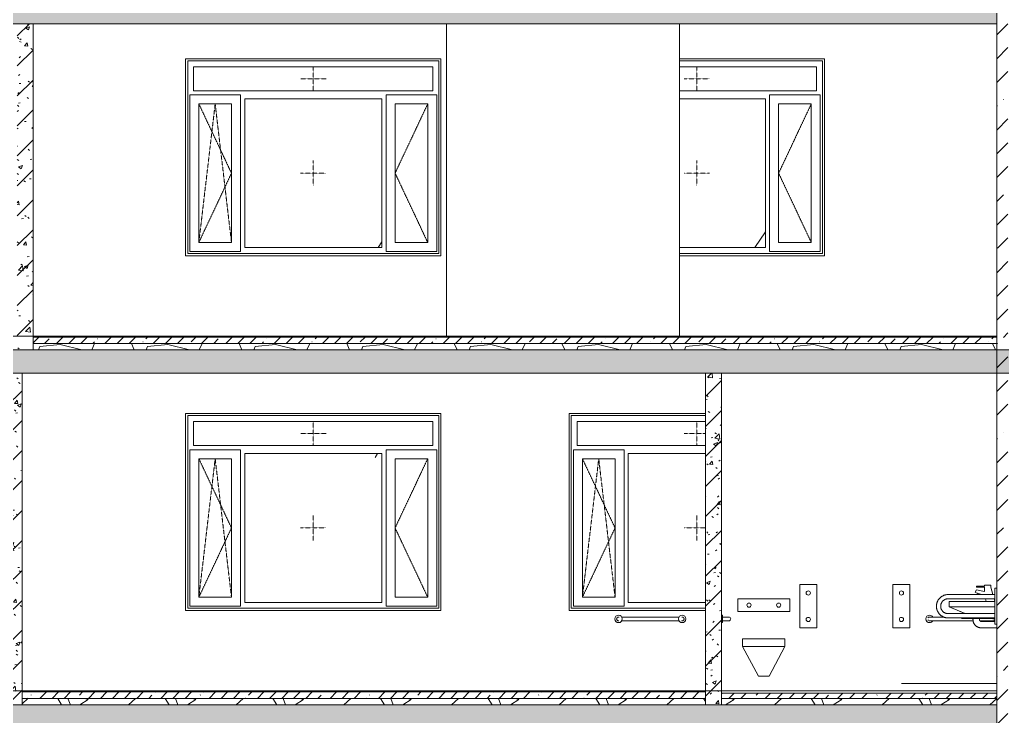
# Model space of a CAD drawing. Header units: millimetres. Extents: x -515342 to 330399, y -224905 to 507333.
# Drawn here: x 127798 to 137073, y 91191 to 97770 of the extents above; entities that cross this region are included whole.
import ezdxf

# ---------------------------------------------------------------- set-up
doc = ezdxf.new("R2010")
doc.units = ezdxf.units.MM
doc.linetypes.add('ASVP_Штриховая_ш2 п1', pattern=[3, 2, -1])
doc.layers.get('0').update_dxf_attribs({"lineweight": 0})
for name, color, linetype, lineweight in [('Линии', 7, 'Continuous', 0), ('Оборудование', 7, 'Continuous', 0), ('Окна', 7, 'Continuous', 0), ('Окна открывание', 7, 'Continuous', 0), ('Перекрытие', 7, 'Continuous', 0), ('Сантехника', 7, 'Continuous', 0), ('Стены внутренние', 7, 'Continuous', 0), ('Стены несущие', 7, 'Continuous', 0), ('Стены перегородки', 7, 'Continuous', 0)]:
    doc.layers.add(name, color=color, linetype=linetype, lineweight=lineweight)
pattern_1 = [(236.31, (49717.4, 8823.7), (-1777.996, -3556.002), [641.07, -5769.6]), (236.31, (49752.95, 8717), (-1777.996, -3556.002), [384.64, -6026.03]), (236.31, (49539.6, 8717), (-1777.996, -3556.002), [384.64, -6026.03])]
pattern_2 = [(45, (136801.12, 95610.5), (-224.5064, 224.5064), []), (45, (137025.63, 95610.5), (-224.5064, 224.5064), [396.875, -79.375, 3.353, -76.022])]
pattern_3 = [(45, (136801.12, 95610.5), (-141.4214, 141.4214), [])]
pattern_4 = [(50, (136801.12, 95610.5), (364.368, -31.878), [38.1, -419.1]), (355, (136801.12, 95610.5), (-70.486, 382.113), [30.48, -335.28]), (100.451, (136831.5, 95607.84), (293.885, 350.233), [32.38, -356.18]), (46.184, (136801.12, 95712.1), (542.158, -84.086), [57.15, -628.65]), (96.636, (136846.3, 95705.1), (474.805, 494.855), [48.57, -534.27]), (351.184, (136801.1, 95712.1), (474.81, 494.85), [45.72, -502.92]), (21, (136851.92, 95686.7), (303.2285, -204.5305), [38.1, -419.1]), (326, (136851.92, 95686.7), (123.604, 368.376), [30.48, -335.28]), (71.451, (136877.2, 95669.65), (426.834, 163.843), [32.38, -356.18]), (37.5, (136801.12, 95610.49), (6.1766, 169.1102), [16.764, -314.452, 16.764, -323.596, -336.55]), (37.5, (136801.12, 95610.49), (6.1766, 169.1102), [-671.576, 16.764, -319.786]), (7.5, (136801.12, 95610.5), (133.639, 200.3615), [16.764, -177.292, 16.764, -306.832, -128.27]), (7.5, (136801.12, 95610.5), (133.639, 200.3615), [-517.652, 16.764, -111.506]), (327.5, (136687.84, 95610.49), (271.1818, -11.4584), [16.764, -110.236, 16.764, -379.476, -525.78]), (327.5, (136687.84, 95610.49), (271.1818, -11.4584), [-523.24, 16.764, -509.016]), (317.5, (136637.04, 95610.5), (296.2585, 50.853), [16.764, -148.336, 16.764, -246.38, -373.38]), (317.5, (136637.04, 95610.5), (296.2585, 50.853), [-428.244, 16.764, -356.616])]
pattern_5 = [(228.013, (137532.64, 96626.49), (-8127.9666, -9144.0297), [136.69, -13532.193]), (184.97, (137441.203, 96524.893), (12191.99547, 1016.05502), [234.562, -23221.62]), (132.51, (137207.52, 96504.57), (10159.9124, -11176.07977), [165.393, -16373.89]), (267.274, (136811.283, 96250.573), (1015.88953, 20320.00577), [213.602, -21146.575]), (292.834, (136801.123, 96037.213), (-5080.07417, 12191.97012), [209.453, -20735.923]), (357.274, (136882.403, 95844.173), (-20320.00577, 1015.88953), [213.602, -21146.575]), (37.694, (137095.763, 95834.013), (-13208.04272, -10159.9446), [282.477, -27965.247]), (72.255, (137319.283, 96006.733), (7112.12749, 22351.9589), [266.688, -26402.102]), (121.43, (137400.563, 96260.733), (-8128.10005, 13207.93827), [214.325, -21218.218]), (175.236, (137288.8, 96443.61), (11175.99406, -1016.0697), [244.685, -11989.575]), (222.397, (137044.963, 96463.933), (-12192.08559, -11175.90729), [316.43, -31326.71]), (138.814, (137817.12, 96240.41), (-7111.9922, 6096.0098), [108, -10692.226]), (171.469, (137735.843, 96311.533), (13207.99153, -2032.05404), [205.473, -20341.855]), (225, (137532.64, 96342), (1e-13, -1016), [143.68, -1293.16]), (203.199, (137461.52, 96463.93), (5079.9856, 2032.0367), [77.377, -7660.25]), (291.801, (137390.4, 96433.45), (-1015.9787, 3048.0072), [109.426, -5361.9]), (30.964, (137431.04, 96331.85), (3047.9913, 2032.0134), [177.73, -5746.52]), (161.565, (137583.44, 96423.3), (2031.999, -1016.002), [128.515, -3084.36]), (16.39, (136801.12, 96433.453), (10159.97517, 3048.0812), [180.035, -17823.53]), (70.346, (136973.84, 96484.25), (-4064.0339, -11175.98797), [151.04, -14952.887]), (293.199, (137583.44, 96626.49), (-2032.0367, 5079.9856), [154.75, -7582.873]), (343.61, (137644.4, 96484.253), (-10159.97517, 3048.0812), [180.035, -17823.53]), (339.444, (136801.12, 95803.53), (-5080.0015, 2031.9962), [173.614, -8507.094]), (294.775, (136963.68, 95742.57), (-5079.9732, 11176.0126), [145.47, -14401.437]), (66.801, (137593.6, 95610.49), (2032.0367, 5079.9856), [154.75, -7582.873]), (17.354, (137654.56, 95752.73), (-13208.0015, -4063.99474), [170.313, -16860.95]), (69.444, (137095.76, 95610.49), (-2031.9962, -5080.0015), [86.807, -8593.9]), (101.31, (137532.64, 95610.5), (-1016.005, 4063.999), [51.806, -5128.8]), (165.964, (137522.48, 95661.3), (3048.0036, -1015.9877), [209.45, -3979.62]), (186.009, (137319.28, 95712.093), (10159.99987, 1015.9998), [194.107, -19216.546]), (303.69, (137431.04, 96240.4), (-1015.9976, 2032.002), [146.53, -3516.71]), (353.157, (137512.323, 96118.493), (17271.99206, -2032.06884), [255.823, -25326.404]), (60.945, (137766.32, 96088.01), (-4064.0497, -7111.97225), [104.603, -10355.757]), (90, (137817.1, 96179.5), (-1016, 1016), [60.96, -955.04]), (120.256, (137298.96, 95742.57), (4063.9449, -7112.03103), [141.147, -13973.576]), (48.013, (137227.84, 95864.49), (8127.9666, 9144.0297), [273.377, -13395.505]), (0, (137410.7, 96067.7), (1016, 1016), [264.16, -751.84]), (325.305, (137674.88, 96067.69), (-10160.01873, 7111.97318), [160.644, -15903.726]), (254.055, (137806.96, 95976.25), (-1015.9713, -4064.0072), [147.93, -7248.66]), (207.646, (137766.323, 95834.013), (-19303.99578, -10160.00796), [240.858, -23844.986]), (175.426, (137552.963, 95722.253), (-13207.99929, 1016.01778), [254.812, -25226.34])]
pattern_6 = [(45, (136801.12, 95610.5), (-114.0493, 114.0493), []), (45, (136915.17, 95610.5), (-114.0493, 114.0493), [201.613, -40.323, 3.353, -36.97])]

# ---------------------------------------------------------------- blocks, each defined once
blk = doc.blocks.new('Окно_ПВХ_3Створки_1Фрамуга-верх - АР_Окно_ОП_1820_h_х2370_3ст2фр-в-V31-О_АР_П_Разрез 1-1')
at = {"layer": 'Окна открывание'}
h = blk.add_hatch(dxfattribs=at)
h.set_pattern_fill('FP_5', color=256, style=0, pattern_type=2)
h.set_pattern_definition(pattern_1)
h.paths.add_polyline_path([(41771.8, 4236), (43065.8, 4236), (43065.8, 5642), (41771.8, 5642), (41771.8, 4370.7)])
at = {"layer": 'Окна', "color": 253, "true_color": 0xaaaaaa}
for p, q in [((41233.8, 6000), (43603.8, 6000)), ((41233.8, 6000), (41233.8, 4180)), ((41233.8, 4180), (41233.8, 6000)), ((41233.8, 6000), (43603.8, 6000)), ((43547.8, 5944), (41289.8, 5944)), ((41289.8, 5944), (41289.8, 5718)), ((43547.8, 5718), (43547.8, 5944)), ((43603.8, 6000), (43603.8, 4180)), ((43603.8, 6000), (43603.8, 4180)), ((41731.8, 5678), (41253.8, 5678)), ((41253.8, 4200), (41253.8, 5678)), ((43547.8, 5718), (41289.8, 5718)), ((41731.8, 4200), (41731.8, 5678)), ((43583.8, 5678), (43105.8, 5678)), ((43105.8, 4200), (43105.8, 5678)), ((43583.8, 4200), (43583.8, 5678)), ((41338.8, 5593), (41646.8, 5593)), ((41338.8, 4285), (41338.8, 5593)), ((41646.8, 5593), (41646.8, 4285)), ((41771.8, 5642), (41771.8, 4236)), ((43065.8, 5642), (41771.8, 5642)), ((43065.8, 5642), (43065.8, 4236)), ((43190.8, 5593), (43498.8, 5593)), ((43190.8, 4285), (43190.8, 5593)), ((43498.8, 5593), (43498.8, 4285)), ((41646.8, 4285), (41338.8, 4285)), ((43498.8, 4285), (43190.8, 4285)), ((43603.8, 4180), (41233.8, 4180)), ((43603.8, 4180), (41233.8, 4180)), ((41253.8, 4200), (41731.8, 4200)), ((41771.8, 4236), (43065.8, 4236)), ((43105.8, 4200), (43583.8, 4200))]:
    blk.add_line(p, q, dxfattribs=at)
at = {"layer": 'Окна открывание', "linetype": 'ASVP_Штриховая_ш2 п1'}
for p, q in [((42418.8, 5718), (42418.8, 5944)), ((42538.8, 5831), (42298.8, 5831)), ((41338.8, 4285), (41492.8, 5593)), ((41338.8, 5593), (41646.8, 4939)), ((41492.8, 5593), (41646.8, 4285)), ((43498.8, 5593), (43190.8, 4939)), ((42418.8, 4819), (42418.8, 5059)), ((41646.8, 4939), (41338.8, 4285)), ((42298.8, 4939), (42538.8, 4939)), ((43190.8, 4939), (43498.8, 4285))]:
    blk.add_line(p, q, dxfattribs=at)
blk = doc.blocks.new('Окно_ПВХ_3Створки_1Фрамуга-верх - АР_Окно_ОП_1820_h_х2370_3ст2фр-в-V39-О_АР_П_Разрез 1-1')
at = {"layer": 'Окна открывание'}
h = blk.add_hatch(dxfattribs=at)
h.set_pattern_fill('FP_5', color=256, style=0, pattern_type=2)
h.set_pattern_definition(pattern_1)
h.paths.add_polyline_path([(45391.8, 4236), (46120, 4236), (46120, 5642), (45391.8, 5642), (45391.8, 4370.7)])
at = {"layer": 'Окна', "color": 253, "true_color": 0xaaaaaa}
for p, q in [((44853.8, 6000), (46120, 6000)), ((44853.8, 6000), (44853.8, 4180)), ((44853.8, 4180), (44853.8, 6000)), ((44853.8, 6000), (46120, 6000)), ((46120, 5944), (44909.8, 5944)), ((44909.8, 5944), (44909.8, 5718)), ((45351.8, 5678), (44873.8, 5678)), ((44873.8, 4200), (44873.8, 5678)), ((46120, 5718), (44909.8, 5718)), ((45351.8, 4200), (45351.8, 5678)), ((44958.8, 5593), (45266.8, 5593)), ((44958.8, 4285), (44958.8, 5593)), ((45266.8, 5593), (45266.8, 4285)), ((45391.8, 5642), (45391.8, 4236)), ((46120, 5642), (45391.8, 5642)), ((45266.8, 4285), (44958.8, 4285)), ((46120, 4180), (44853.8, 4180)), ((46120, 4180), (44853.8, 4180)), ((44873.8, 4200), (45351.8, 4200)), ((45391.8, 4236), (46120, 4236))]:
    blk.add_line(p, q, dxfattribs=at)
at = {"layer": 'Окна открывание', "linetype": 'ASVP_Штриховая_ш2 п1'}
for p, q in [((46038.8, 5718), (46038.8, 5944)), ((46120, 5831), (45918.8, 5831)), ((44958.8, 4285), (45112.8, 5593)), ((44958.8, 5593), (45266.8, 4939)), ((45112.8, 5593), (45266.8, 4285)), ((46038.8, 4819), (46038.8, 5059)), ((45266.8, 4939), (44958.8, 4285)), ((45918.8, 4939), (46120, 4939))]:
    blk.add_line(p, q, dxfattribs=at)
blk = doc.blocks.new('Окно_ПВХ_3Створки_1Фрамуга-верх - АР_Окно_ОП_1820_h_х2370_3ст2фр-в-V49-О_АР_П_Разрез 1-1')
at = {"layer": 'Окна открывание'}
h = blk.add_hatch(dxfattribs=at)
h.set_pattern_fill('FP_5', color=256, style=0, pattern_type=2)
h.set_pattern_definition(pattern_1)
h.paths.add_polyline_path([(41771.8, 7586), (43065.8, 7586), (43065.8, 8992), (41771.8, 8992), (41771.8, 7720.7)])
at = {"layer": 'Окна', "color": 253, "true_color": 0xaaaaaa}
for p, q in [((41233.8, 9350), (43603.8, 9350)), ((41233.8, 9350), (41233.8, 7530)), ((41233.8, 7530), (41233.8, 9350)), ((41233.8, 9350), (43603.8, 9350)), ((43547.8, 9294), (41289.8, 9294)), ((41289.8, 9294), (41289.8, 9068)), ((43547.8, 9068), (43547.8, 9294)), ((43603.8, 9350), (43603.8, 7530)), ((43603.8, 9350), (43603.8, 7530)), ((41731.8, 9028), (41253.8, 9028)), ((41253.8, 7550), (41253.8, 9028)), ((43547.8, 9068), (41289.8, 9068)), ((41731.8, 7550), (41731.8, 9028)), ((43583.8, 9028), (43105.8, 9028)), ((43105.8, 7550), (43105.8, 9028)), ((43583.8, 7550), (43583.8, 9028)), ((41338.8, 8943), (41646.8, 8943)), ((41338.8, 7635), (41338.8, 8943)), ((41646.8, 8943), (41646.8, 7635)), ((41771.8, 8992), (41771.8, 7586)), ((43065.8, 8992), (41771.8, 8992)), ((43065.8, 8992), (43065.8, 7586)), ((43190.8, 8943), (43498.8, 8943)), ((43190.8, 7635), (43190.8, 8943)), ((43498.8, 8943), (43498.8, 7635)), ((41646.8, 7635), (41338.8, 7635)), ((43498.8, 7635), (43190.8, 7635)), ((43603.8, 7530), (41233.8, 7530)), ((43603.8, 7530), (41233.8, 7530)), ((41253.8, 7550), (41731.8, 7550)), ((41771.8, 7586), (43065.8, 7586)), ((43105.8, 7550), (43583.8, 7550))]:
    blk.add_line(p, q, dxfattribs=at)
at = {"layer": 'Окна открывание', "linetype": 'ASVP_Штриховая_ш2 п1'}
for p, q in [((42418.8, 9068), (42418.8, 9294)), ((42538.8, 9181), (42298.8, 9181)), ((41338.8, 7635), (41492.8, 8943)), ((41338.8, 8943), (41646.8, 8289)), ((41492.8, 8943), (41646.8, 7635)), ((43498.8, 8943), (43190.8, 8289)), ((42418.8, 8169), (42418.8, 8409)), ((41646.8, 8289), (41338.8, 7635)), ((42298.8, 8289), (42538.8, 8289)), ((43190.8, 8289), (43498.8, 7635))]:
    blk.add_line(p, q, dxfattribs=at)
blk = doc.blocks.new('Окно_ПВХ_3Створки_1Фрамуга-верх - АР_Окно_ОП_1820_h_х2370_3ст2фр-в-V87-О_АР_П_Разрез 1-1')
at = {"layer": 'Окна открывание'}
h = blk.add_hatch(dxfattribs=at)
h.set_pattern_fill('FP_5', color=256, style=0, pattern_type=2)
h.set_pattern_definition(pattern_1)
h.paths.add_polyline_path([(46054.4, 7586), (46685.8, 7586), (46685.8, 8992), (45875, 8992), (45875, 7586)])
at = {"layer": 'Окна', "color": 253, "true_color": 0xaaaaaa}
for p, q in [((45875, 9350), (47223.8, 9350)), ((45875, 9350), (47223.8, 9350)), ((47167.8, 9294), (45875, 9294)), ((47167.8, 9068), (47167.8, 9294)), ((47223.8, 9350), (47223.8, 7530)), ((47223.8, 9350), (47223.8, 7530)), ((47167.8, 9068), (45875, 9068)), ((47203.8, 9028), (46725.8, 9028)), ((46725.8, 7550), (46725.8, 9028)), ((47203.8, 7550), (47203.8, 9028)), ((46685.8, 8992), (45875, 8992)), ((46685.8, 8992), (46685.8, 7586)), ((46810.8, 8943), (47118.8, 8943)), ((46810.8, 7635), (46810.8, 8943)), ((47118.8, 8943), (47118.8, 7635)), ((47118.8, 7635), (46810.8, 7635)), ((45875, 7586), (46685.8, 7586)), ((47223.8, 7530), (45875, 7530)), ((47223.8, 7530), (45875, 7530)), ((46725.8, 7550), (47203.8, 7550))]:
    blk.add_line(p, q, dxfattribs=at)
at = {"layer": 'Окна открывание', "linetype": 'ASVP_Штриховая_ш2 п1'}
for p, q in [((46038.8, 9068), (46038.8, 9294)), ((46158.8, 9181), (45918.8, 9181)), ((47118.8, 8943), (46810.8, 8289)), ((46038.8, 8169), (46038.8, 8409)), ((45918.8, 8289), (46158.8, 8289)), ((46810.8, 8289), (47118.8, 7635))]:
    blk.add_line(p, q, dxfattribs=at)
blk = doc.blocks.new('СД_Люблино_Фасады_rvt-1-О_АР_П_Разрез 1-1')
at = {"layer": 'Стены внутренние'}
for p, q in [((41213.8, 9370), (43623.8, 9370)), ((41213.8, 7510), (41213.8, 9370)), ((43623.8, 9370), (43623.8, 7510)), ((45875, 9370), (47243.8, 9370)), ((47243.8, 9370), (47243.8, 7510)), ((43623.8, 7510), (41213.8, 7510)), ((47243.8, 7510), (45875, 7510)), ((41213.8, 6020), (43623.8, 6020)), ((41213.8, 4160), (41213.8, 6020)), ((43623.8, 6020), (43623.8, 4160)), ((44833.8, 6020), (46120, 6020)), ((44833.8, 4160), (44833.8, 6020)), ((43623.8, 4160), (41213.8, 4160)), ((46120, 4160), (44833.8, 4160))]:
    blk.add_line(p, q, dxfattribs=at)
at = {"layer": 'Окна', "lineweight": 9}
for name in ['Окно_ПВХ_3Створки_1Фрамуга-верх - АР_Окно_ОП_1820_h_х2370_3ст2фр-в-V49-О_АР_П_Разрез 1-1', 'Окно_ПВХ_3Створки_1Фрамуга-верх - АР_Окно_ОП_1820_h_х2370_3ст2фр-в-V87-О_АР_П_Разрез 1-1', 'Окно_ПВХ_3Створки_1Фрамуга-верх - АР_Окно_ОП_1820_h_х2370_3ст2фр-в-V31-О_АР_П_Разрез 1-1', 'Окно_ПВХ_3Створки_1Фрамуга-верх - АР_Окно_ОП_1820_h_х2370_3ст2фр-в-V39-О_АР_П_Разрез 1-1']:
    blk.add_blockref(name, (0, 0), dxfattribs=at)
blk = doc.blocks.new('Опорный поручень - Опорный поручень для раковины-V5-О_АР_П_Разрез 1-1')
at = {"layer": 'Оборудование'}
for p, q in [((76235, 4030), (76235, 4370)), ((76235, 4370), (76255, 4370)), ((76235, 4310), (75795, 4310)), ((75795, 4270), (76235, 4270)), ((76235, 4130), (75795, 4130)), ((75795, 4090), (76235, 4090)), ((76255, 4030), (76235, 4030))]:
    blk.add_line(p, q, dxfattribs=at)
at = {"layer": 'Оборудование', "flags": 128}
for points in [[(75795, 4310), (75790.6, 4309.9), (75786.2, 4309.6), (75781.8, 4309.2), (75777.5, 4308.6), (75773.1, 4307.8), (75768.9, 4306.8), (75764.6, 4305.7), (75760.4, 4304.4), (75756.2, 4302.9), (75752.2, 4301.3), (75748.1, 4299.5), (75744.2, 4297.6), (75740.3, 4295.5), (75736.6, 4293.2), (75732.9, 4290.8), (75729.3, 4288.2), (75725.8, 4285.5), (75722.5, 4282.7), (75719.2, 4279.7), (75716.1, 4276.6), (75713.1, 4273.4), (75710.2, 4270.1), (75707.5, 4266.6), (75704.9, 4263.1), (75702.4, 4259.4), (75700.1, 4255.7), (75698, 4251.8), (75696, 4247.9), (75694.2, 4243.9), (75692.5, 4239.9), (75691, 4235.7), (75689.6, 4231.5), (75688.4, 4227.3), (75687.4, 4223), (75686.6, 4218.7), (75685.9, 4214.3), (75685.5, 4210), (75685.1, 4205.6), (75685, 4201.2), (75685, 4196.8), (75685.3, 4192.4), (75685.7, 4188), (75686.2, 4183.6), (75687, 4179.3), (75687.9, 4175), (75689, 4170.7), (75690.2, 4166.5), (75691.6, 4162.4), (75693.2, 4158.3), (75695, 4154.2), (75696.9, 4150.3), (75699, 4146.4), (75701.2, 4142.6), (75703.5, 4138.9), (75706.1, 4135.3), (75708.7, 4131.8), (75711.5, 4128.4), (75714.5, 4125.1), (75717.5, 4121.9), (75720.7, 4118.9), (75724, 4116), (75727.4, 4113.2), (75730.9, 4110.6), (75734.6, 4108.1), (75738.3, 4105.7), (75742.1, 4103.6), (75746, 4101.5), (75750, 4099.6), (75754, 4097.9), (75758.2, 4096.4), (75762.3, 4095), (75766.6, 4093.7), (75770.8, 4092.7), (75775.1, 4091.8), (75779.5, 4091.1), (75783.8, 4090.6), (75788.2, 4090.2), (75792.6, 4090), (75795, 4090)], [(75795, 4130), (75792.2, 4130.1), (75789.4, 4130.2), (75786.6, 4130.5), (75783.8, 4130.9), (75781.1, 4131.4), (75778.4, 4132), (75775.7, 4132.7), (75773, 4133.6), (75770.3, 4134.5), (75767.7, 4135.5), (75765.2, 4136.7), (75762.7, 4137.9), (75760.2, 4139.3), (75757.8, 4140.7), (75755.5, 4142.2), (75753.2, 4143.9), (75751, 4145.6), (75748.8, 4147.4), (75746.8, 4149.3), (75744.8, 4151.2), (75742.9, 4153.3), (75741, 4155.4), (75739.3, 4157.6), (75737.7, 4159.9), (75736.1, 4162.2), (75734.6, 4164.6), (75733.3, 4167), (75732, 4169.5), (75730.8, 4172), (75729.8, 4174.6), (75728.8, 4177.3), (75727.9, 4179.9), (75727.2, 4182.6), (75726.5, 4185.4), (75726, 4188.1), (75725.6, 4190.9), (75725.3, 4193.7), (75725.1, 4196.4), (75725, 4199.2), (75725, 4202), (75725.2, 4204.8), (75725.4, 4207.6), (75725.8, 4210.4), (75726.2, 4213.2), (75726.8, 4215.9), (75727.5, 4218.6), (75728.3, 4221.3), (75729.2, 4224), (75730.2, 4226.6), (75731.3, 4229.1), (75732.6, 4231.7), (75733.9, 4234.1), (75735.3, 4236.5), (75736.8, 4238.9), (75738.4, 4241.2), (75740.1, 4243.4), (75741.9, 4245.6), (75743.7, 4247.7), (75745.7, 4249.7), (75747.7, 4251.6), (75749.8, 4253.5), (75752, 4255.2), (75754.2, 4256.9), (75756.5, 4258.5), (75758.9, 4260), (75761.3, 4261.4), (75763.8, 4262.7), (75766.4, 4263.9), (75768.9, 4265), (75771.6, 4266), (75774.2, 4266.8), (75776.9, 4267.6), (75779.6, 4268.3), (75782.4, 4268.8), (75785.1, 4269.3), (75787.9, 4269.6), (75790.7, 4269.9), (75793.5, 4270), (75795, 4270)]]:
    blk.add_lwpolyline(points, dxfattribs=at)
blk = doc.blocks.new('Раковина для МГН 600х450 - Раковина для МГН 600х450-V188-О_АР_П_Разрез 1-1')
at = {"layer": 'Сантехника'}
for p, q in [((48753.8, 4390.2), (48678.8, 4390.2)), ((48678.8, 4390.2), (48678.8, 4380.2)), ((48678.8, 4380.2), (48753.8, 4380.2)), ((48813.8, 4400.2), (48753.8, 4400.2)), ((48753.8, 4400.2), (48753.8, 4390.2)), ((48753.8, 4380.2), (48753.8, 4340.2)), ((48813.8, 4380.2), (48813.8, 4400.2)), ((48832.6, 4310), (48813.8, 4380.2)), ((48678.8, 4353.5), (48666.3, 4331.8)), ((48666.3, 4331.8), (48687.9, 4319.3)), ((48753.8, 4340.2), (48678.8, 4353.5)), ((48687.9, 4319.3), (48691.5, 4322.8)), ((48691.5, 4322.8), (48726.7, 4310)), ((48761.8, 4270.2), (48768.5, 4245)), ((48850, 4245), (48843.3, 4270)), ((48419, 4245), (48419, 4195)), ((48419, 4245), (48419, 4195)), ((48419, 4245), (48419.1, 4245)), ((48419.1, 4195), (48419, 4195)), ((48479.4, 4169), (48419, 4195)), ((48419, 4195), (48570.3, 4130)), ((48419, 4195), (48419.1, 4195)), ((48419.1, 4195), (48419, 4195)), ((48419.1, 4245), (48459, 4245)), ((48419.1, 4195), (48419.1, 4245)), ((48421.9, 4195), (48419.1, 4195)), ((48462.8, 4176.2), (48419.1, 4195)), ((48436.9, 4195), (48422.9, 4195)), ((48436.8, 4195), (48437.9, 4195)), ((48459, 4195), (48437.8, 4195)), ((48459, 4245), (48850.1, 4245)), ((48850.1, 4195), (48459, 4195)), ((48459, 4195), (48850.1, 4195)), ((48570.3, 4130), (48514.3, 4154.1)), ((48675, 4085), (48536.4, 4085)), ((48645, 4085), (48645, 4075)), ((48663.4, 4090), (48675, 4085)), ((48850, 4085), (48675, 4085)), ((48705, 4075), (48705, 4085)), ((48832.8, 4085), (48832.8, 4080)), ((48832.8, 4085), (48832.8, 4080)), ((48850, 4055), (48725, 4055)), ((48725, 3995), (48870, 3995)), ((48832.8, 4080), (48833.3, 4080)), ((48833.3, 4080), (48832.8, 4080)), ((48832.8, 4080), (48833.3, 4080)), ((48850, 4080), (48832.8, 4080))]:
    blk.add_line(p, q, dxfattribs=at)
at = {"layer": 'Сантехника', "flags": 128}
for points in [[(48645, 4075), (48645.1, 4071.8), (48645.3, 4068.6), (48645.6, 4065.4), (48646, 4062.3), (48646.6, 4059.1), (48647.3, 4056), (48648.1, 4052.9), (48649.1, 4049.8), (48650.1, 4046.8), (48651.3, 4043.8), (48652.6, 4040.9), (48654, 4038.1), (48655.6, 4035.2), (48657.2, 4032.5), (48659, 4029.8), (48660.8, 4027.2), (48662.8, 4024.7), (48664.9, 4022.2), (48667, 4019.9), (48669.3, 4017.6), (48671.6, 4015.4), (48674, 4013.3), (48676.5, 4011.4), (48679.1, 4009.5), (48681.8, 4007.7), (48684.5, 4006), (48687.3, 4004.4), (48690.1, 4003), (48693.1, 4001.7), (48696, 4000.4), (48699, 3999.3), (48702.1, 3998.4), (48705.1, 3997.5), (48708.3, 3996.8), (48711.4, 3996.2), (48714.6, 3995.7), (48717.7, 3995.3), (48720.9, 3995.1), (48724.1, 3995), (48725, 3995)], [(48725, 4055), (48724.2, 4055), (48723.4, 4055.1), (48722.6, 4055.1), (48721.8, 4055.3), (48721, 4055.4), (48720.2, 4055.6), (48719.5, 4055.8), (48718.7, 4056), (48718, 4056.3), (48717.2, 4056.6), (48716.5, 4056.9), (48715.8, 4057.3), (48715.1, 4057.6), (48714.4, 4058.1), (48713.7, 4058.5), (48713.1, 4059), (48712.4, 4059.4), (48711.8, 4060), (48711.2, 4060.5), (48710.7, 4061.1), (48710.1, 4061.7), (48709.6, 4062.3), (48709.1, 4062.9), (48708.6, 4063.5), (48708.2, 4064.2), (48707.8, 4064.9), (48707.4, 4065.6), (48707, 4066.3), (48706.7, 4067), (48706.4, 4067.8), (48706.1, 4068.5), (48705.8, 4069.3), (48705.6, 4070), (48705.4, 4070.8), (48705.3, 4071.6), (48705.2, 4072.4), (48705.1, 4073.2), (48705, 4074), (48705, 4074.8), (48705, 4075)]]:
    blk.add_lwpolyline(points, dxfattribs=at)
blk = doc.blocks.new('Опорный поручень - Откидной поручень для унитаза-V175-О_АР_П_Разрез 1-1')
at = {"layer": 'Оборудование'}
for p, q in [((89080, 4405), (88920, 4405)), ((88920, 4405), (88920, 3995)), ((89080, 3995), (89080, 4405)), ((88920, 3995), (89080, 3995))]:
    blk.add_line(p, q, dxfattribs=at)
for centre, start, end in [((89000, 4325), 90, 270), ((89000, 4325), 270, 90), ((89000, 4075), 90, 270), ((89000, 4075), 270, 90)]:
    blk.add_arc(centre, 20, start, end, dxfattribs=at)
blk = doc.blocks.new('МГН_Санузел_Поручень горизонтальный - АР_Сантехнические приборы_МГН_Поручень горизонтальный-V7-О_АР_П_Разрез 1-1')
at = {"layer": 'Сантехника'}
for p, q in [((49015, 4115), (49015, 4045)), ((49025, 4115), (49015, 4115)), ((49025, 4115), (49015, 4115)), ((49015, 4115), (49015, 4045)), ((49025, 4098), (49025, 4115)), ((49025, 4045), (49025, 4115)), ((49085, 4098), (49025, 4098)), ((49025, 4098), (49085, 4098)), ((49015, 4045), (49025, 4045)), ((49025, 4045), (49015, 4045)), ((49025, 4062), (49085, 4062)), ((49025, 4045), (49025, 4062)), ((49025, 4062), (49085, 4062))]:
    blk.add_line(p, q, dxfattribs=at)
blk.add_arc((49085, 4080), 18, 270, 90, dxfattribs=at)
blk.add_arc((49085, 4080), 18, 270, 90, dxfattribs=at)
blk = doc.blocks.new('Унитаз - Общественные _МГН_ - Объем смыва более 6_1 л-8752277-О_АР_П_Разрез 1-1')
at = {"layer": 'Сантехника'}
for p, q in [((88334.6, 750), (88334.6, 870)), ((88334.6, 870), (88826.5, 870)), ((88826.5, 870), (88826.5, 750)), ((88826.5, 750), (88334.6, 750)), ((88380.6, 420), (88380.6, 492.4)), ((88380.6, 492.4), (88780.6, 492.4)), ((88780.6, 492.4), (88780.6, 420)), ((88380.6, 420), (88780.6, 420)), ((88380.6, 420), (88530.6, 140)), ((88380.6, 420), (88780.6, 420)), ((88780.6, 420), (88630.6, 140)), ((88630.6, 140), (88530.6, 140))]:
    blk.add_line(p, q, dxfattribs=at)
for centre, start, end in [((88440.6, 810), 0, 180), ((88440.6, 810), 180, 360), ((88720.6, 810), 360, 180), ((88720.6, 810), 180, 360)]:
    blk.add_arc(centre, 20, start, end, dxfattribs=at)
for points in [[(88438.3, 829.9), (88437.9, 829.8), (88437.5, 829.8), (88437.1, 829.7)], [(88437.1, 790.3), (88437.5, 790.2), (88437.9, 790.2), (88438.3, 790.1)], [(88444, 829.7), (88443.6, 829.8), (88443.2, 829.8), (88442.8, 829.9)], [(88442.8, 790.1), (88443.2, 790.2), (88443.6, 790.2), (88444, 790.3)], [(88718.3, 829.9), (88717.9, 829.8), (88717.6, 829.8), (88717.2, 829.7)], [(88717.2, 790.3), (88717.6, 790.2), (88717.9, 790.2), (88718.3, 790.1)], [(88724.1, 829.7), (88723.7, 829.8), (88723.3, 829.8), (88722.9, 829.9)], [(88722.9, 790.1), (88723.3, 790.2), (88723.7, 790.2), (88724.1, 790.3)]]:
    blk.add_open_spline(points, degree=3, dxfattribs=at)
blk = doc.blocks.new('2D_Трап_1200хх900 - АР_Сантехнические приборы_Трап-10140933-О_АР_П_Разрез 1-1')
at = {"layer": 'Сантехника'}
for p, q in [((90255, 70), (89880, 70)), ((90255, 70), (89880, 70)), ((90405, 70), (90255, 70)), ((90255, 70), (90405, 70)), ((90405, 70), (90780, 70)), ((90405, 70), (90780, 70))]:
    blk.add_line(p, q, dxfattribs=at)
blk = doc.blocks.new('МГН_Санузел_Поручень горизонтальный - АР_Сантехнические приборы_МГН_Поручень горизонтальный-V189-О_АР_П_Разрез 1-1')
at = {"layer": 'Сантехника'}
for p, q in [((48370.9, 4098), (48275, 4098)), ((48275, 4062), (48647.9, 4062)), ((48710.4, 4062), (48795, 4062))]:
    blk.add_line(p, q, dxfattribs=at)
at = {"layer": 'Сантехника', "flags": 128}
for points in [[(48275, 4098), (48273.4, 4098), (48271.8, 4098), (48270.2, 4098), (48268.6, 4098), (48267.1, 4098), (48265.5, 4098), (48263.9, 4098), (48262.4, 4098), (48260.9, 4098), (48259.4, 4098), (48258, 4098), (48256.5, 4098), (48255.1, 4098), (48253.8, 4098), (48252.4, 4098), (48251.1, 4098), (48249.8, 4098), (48248.6, 4098), (48247.4, 4098), (48246.3, 4098), (48245.2, 4098), (48244.2, 4098), (48243.2, 4098), (48242.2, 4098), (48241.3, 4098), (48240.5, 4098), (48239.7, 4098), (48239, 4098), (48238.3, 4098), (48237.7, 4098), (48237.2, 4098), (48236.7, 4098), (48236.3, 4098), (48235.9, 4098), (48235.6, 4098), (48235.3, 4098), (48235.2, 4098), (48235.1, 4098), (48235, 4098), (48235, 4098)], [(48235, 4062), (48235, 4062), (48235.1, 4062), (48235.3, 4062), (48235.5, 4062), (48235.8, 4062), (48236.1, 4062), (48236.6, 4062), (48237, 4062), (48237.6, 4062), (48238.2, 4062), (48238.8, 4062), (48239.5, 4062), (48240.3, 4062), (48241.1, 4062), (48242, 4062), (48242.9, 4062), (48243.9, 4062), (48244.9, 4062), (48246, 4062), (48247.1, 4062), (48248.3, 4062), (48249.5, 4062), (48250.8, 4062), (48252.1, 4062), (48253.4, 4062), (48254.8, 4062), (48256.1, 4062), (48257.6, 4062), (48259, 4062), (48260.5, 4062), (48262, 4062), (48263.5, 4062), (48265.1, 4062), (48266.6, 4062), (48268.2, 4062), (48269.8, 4062), (48271.4, 4062), (48273, 4062), (48274.6, 4062), (48275, 4062)], [(48795, 4062), (48796.6, 4062), (48798.2, 4062), (48799.8, 4062), (48801.4, 4062), (48802.9, 4062), (48804.5, 4062), (48806.1, 4062), (48807.6, 4062), (48809.1, 4062), (48810.6, 4062), (48812, 4062), (48813.5, 4062), (48814.9, 4062), (48816.2, 4062), (48817.6, 4062), (48818.9, 4062), (48820.2, 4062), (48821.4, 4062), (48822.6, 4062), (48823.7, 4062), (48824.8, 4062), (48825.8, 4062), (48826.8, 4062), (48827.8, 4062), (48828.7, 4062), (48829.5, 4062), (48830.3, 4062), (48831, 4062), (48831.7, 4062), (48832.3, 4062), (48832.8, 4062), (48833.3, 4062), (48833.7, 4062), (48834.1, 4062), (48834.4, 4062), (48834.7, 4062), (48834.8, 4062), (48834.9, 4062), (48835, 4062), (48835, 4062)]]:
    blk.add_lwpolyline(points, dxfattribs=at)
at = {"layer": 'Сантехника'}
for centre, radius, start, end in [((48235, 4080), 35, 90, 270), ((48235, 4080), 18, 90, 150), ((48235, 4080), 35, 30.1902, 90), ((48235, 4080), 18, 81.54047, 90), ((48235, 4080), 18, 210, 225), ((48235, 4080), 18, 240, 270), ((48235, 4080), 35, 270, 329.8098), ((48235, 4080), 18, 270, 279.78046), ((48835, 4080), 35, 210.1902, 225), ((48835, 4080), 18, 265.27648, 270), ((48835, 4080), 18, 270, 315)]:
    blk.add_arc(centre, radius, start, end, dxfattribs=at)
blk = doc.blocks.new('МГН_Санузел_Поручень горизонтальный - АР_Сантехнические приборы_МГН_Поручень горизонтальный_на дверь-10674815-О_АР_П_Разрез 1-1')
at = {"layer": 'Сантехника'}
for p, q in [((94460, 698), (93940, 698)), ((93940, 662), (94460, 662))]:
    blk.add_line(p, q, dxfattribs=at)
at = {"layer": 'Сантехника', "flags": 128}
for points in [[(93899.3, 662), (93898.6, 662.1), (93897.8, 662.1), (93897.1, 662.2), (93896.4, 662.4), (93895.7, 662.5), (93895, 662.7), (93894.3, 662.9), (93893.7, 663.2), (93893, 663.4), (93892.3, 663.7), (93891.7, 664), (93891.1, 664.4), (93890.4, 664.7), (93889.8, 665.1), (93889.3, 665.6), (93888.7, 666), (93888.1, 666.5), (93887.6, 667), (93887.1, 667.5), (93886.6, 668), (93886.1, 668.5), (93885.7, 669.1), (93885.3, 669.7), (93884.9, 670.3), (93884.5, 670.9), (93884.1, 671.5), (93883.8, 672.2), (93883.5, 672.8), (93883.2, 673.5), (93883, 674.2), (93882.8, 674.8), (93882.6, 675.5), (93882.4, 676.2), (93882.3, 676.9), (93882.2, 677.7), (93882.1, 678.4), (93882, 679.1), (93882, 679.8), (93882, 680.5), (93882, 681.2), (93882.1, 682), (93882.2, 682.7), (93882.3, 683.4), (93882.5, 684.1), (93882.6, 684.8), (93882.9, 685.5), (93883.1, 686.2), (93883.3, 686.8), (93883.6, 687.5), (93883.9, 688.1), (93884.3, 688.8), (93884.6, 689.4), (93885, 690), (93885.4, 690.6), (93885.9, 691.2), (93886.3, 691.7), (93886.8, 692.3), (93887.3, 692.8), (93887.8, 693.3), (93888.4, 693.7), (93888.9, 694.2), (93889.5, 694.6), (93890.1, 695), (93890.7, 695.4), (93891.3, 695.8), (93892, 696.1), (93892.6, 696.4), (93893.3, 696.7), (93894, 697), (93894.7, 697.2), (93895.3, 697.4), (93896, 697.6), (93896.7, 697.7), (93897.5, 697.8), (93898.2, 697.9), (93898.9, 698), (93899.6, 698)], [(93900, 698), (93900.1, 698), (93900.3, 698), (93900.5, 698), (93900.8, 698), (93901.1, 698), (93901.6, 698), (93902, 698), (93902.6, 698), (93903.2, 698), (93903.8, 698), (93904.5, 698)], [(93904, 662), (93903.3, 662), (93902.7, 662), (93902.2, 662), (93901.7, 662), (93901.3, 662), (93900.9, 662), (93900.6, 662), (93900.3, 662), (93900.2, 662), (93900.1, 662), (93900, 662)], [(93930.1, 698), (93931.6, 698), (93933.2, 698), (93934.8, 698), (93936.4, 698), (93938, 698), (93939.6, 698), (93940, 698)], [(93940, 662), (93938.4, 662), (93936.8, 662), (93935.2, 662), (93933.6, 662), (93932.1, 662), (93930.5, 662)], [(94460, 698), (94461.6, 698), (94463.2, 698), (94464.8, 698), (94466.4, 698), (94467.9, 698), (94469.5, 698)], [(94469.9, 662), (94468.4, 662), (94466.8, 662), (94465.2, 662), (94463.6, 662), (94462, 662), (94460.4, 662), (94460, 662)], [(94500, 662), (94499.9, 662), (94499.7, 662), (94499.5, 662), (94499.2, 662), (94498.9, 662), (94498.4, 662), (94498, 662), (94497.4, 662), (94496.8, 662), (94496.2, 662), (94495.5, 662)], [(94496, 698), (94496.7, 698), (94497.3, 698), (94497.8, 698), (94498.3, 698), (94498.7, 698), (94499.1, 698), (94499.4, 698), (94499.7, 698), (94499.8, 698), (94499.9, 698), (94500, 698)], [(94500.7, 698), (94501.4, 697.9), (94502.2, 697.9), (94502.9, 697.8), (94503.6, 697.6), (94504.3, 697.5), (94505, 697.3), (94505.7, 697.1), (94506.3, 696.8), (94507, 696.6), (94507.7, 696.3), (94508.3, 696), (94508.9, 695.6), (94509.6, 695.3), (94510.2, 694.9), (94510.7, 694.4), (94511.3, 694), (94511.9, 693.5), (94512.4, 693), (94512.9, 692.5), (94513.4, 692), (94513.9, 691.5), (94514.3, 690.9), (94514.7, 690.3), (94515.1, 689.7), (94515.5, 689.1), (94515.9, 688.5), (94516.2, 687.8), (94516.5, 687.2), (94516.8, 686.5), (94517, 685.8), (94517.2, 685.2), (94517.4, 684.5), (94517.6, 683.8), (94517.7, 683.1), (94517.8, 682.3), (94517.9, 681.6), (94518, 680.9), (94518, 680.2), (94518, 679.5), (94518, 678.8), (94517.9, 678), (94517.8, 677.3), (94517.7, 676.6), (94517.5, 675.9), (94517.4, 675.2), (94517.1, 674.5), (94516.9, 673.8), (94516.7, 673.2), (94516.4, 672.5), (94516.1, 671.9), (94515.7, 671.2), (94515.4, 670.6), (94515, 670), (94514.6, 669.4), (94514.1, 668.8), (94513.7, 668.3), (94513.2, 667.7), (94512.7, 667.2), (94512.2, 666.7), (94511.6, 666.3), (94511.1, 665.8), (94510.5, 665.4), (94509.9, 665), (94509.3, 664.6), (94508.7, 664.2), (94508, 663.9), (94507.4, 663.6), (94506.7, 663.3), (94506, 663), (94505.3, 662.8), (94504.7, 662.6), (94504, 662.4), (94503.3, 662.3), (94502.5, 662.2), (94501.8, 662.1), (94501.1, 662), (94500.4, 662)]]:
    blk.add_lwpolyline(points, dxfattribs=at)
at = {"layer": 'Сантехника'}
for centre, start, end in [((93900, 680), 90, 270), ((93900, 680), 270, 90), ((94500, 680), 90, 270), ((94500, 680), 270, 90)]:
    blk.add_arc(centre, 35, start, end, dxfattribs=at)

msp = doc.modelspace()

# ---------------------------------------------------------------- hatches: boundary and pattern name
at = {"layer": 'Перекрытие'}
h = msp.add_hatch(dxfattribs=at)
h.set_pattern_fill('FP_1', color=256, style=0, pattern_type=2)
h.set_pattern_definition(pattern_2)
h.paths.add_polyline_path([(190085.5296, 97731.3929), (190085.5296, 97951.3929), (141000.5296, 97951.3929), (141000.5296, 97731.3929), (189732.2317, 97731.3929)])
h.paths.add_polyline_path([(88622.7373, 97731.3929), (137020.5296, 97731.3929), (137020.5296, 97951.3929), (87845.5296, 97951.3929), (87845.5296, 97731.3929)])
h = msp.add_hatch(dxfattribs=at)
h.set_pattern_fill('FP_19', color=256, style=0, pattern_type=2)
h.set_pattern_definition(pattern_6)
h.paths.add_polyline_path([(136691.1855, 94771.3929), (137020.5296, 94771.3929), (137020.5296, 94779.3929), (127925.5296, 94779.3929), (127925.5296, 94771.3929), (135862.4191, 94771.3929)])
h = msp.add_hatch(dxfattribs=at)
h.set_pattern_fill('FP_19', color=256, style=0, pattern_type=2)
h.set_pattern_definition(pattern_6)
h.paths.add_polyline_path([(136691.1855, 94711.3929), (137020.5296, 94711.3929), (137020.5296, 94771.3929), (127925.5296, 94771.3929), (127925.5296, 94711.3929), (135862.4191, 94711.3929)])
h = msp.add_hatch(dxfattribs=at)
h.set_pattern_fill('FP_23', color=256, style=0, pattern_type=2)
h.set_pattern_definition(pattern_5)
h.paths.add_polyline_path([(136691.1855, 94651.3929), (137020.5296, 94651.3929), (137020.5296, 94711.3929), (127925.5296, 94711.3929), (127925.5296, 94651.3929), (135862.4191, 94651.3929)])
h = msp.add_hatch(dxfattribs=at)
h.set_pattern_fill('FP_1', color=256, style=0, pattern_type=2)
h.set_pattern_definition(pattern_2)
h.paths.add_polyline_path([(87845.5296, 94431.3929), (137410.5296, 94431.3929), (137410.5296, 94651.3929), (87845.5296, 94651.3929), (87845.5296, 94435.9791)])
h.paths.add_polyline_path([(141249.4004, 94431.3929), (190085.5296, 94431.3929), (190085.5296, 94651.3929), (140610.5296, 94651.3929), (140610.5296, 94431.3929), (141042.2088, 94431.3929)])
h = msp.add_hatch(dxfattribs=at)
h.set_pattern_fill('FP_19', color=256, style=0, pattern_type=2)
h.set_pattern_definition(pattern_6)
h.paths.add_polyline_path([(134204.8864, 91421.3929), (134270.5296, 91421.3929), (134270.5296, 91429.3929), (127820.5296, 91429.3929), (127820.5296, 91421.3929), (133376.1201, 91421.3929)])
h = msp.add_hatch(dxfattribs=at)
h.set_pattern_fill('FP_19', color=256, style=0, pattern_type=2)
h.set_pattern_definition(pattern_6)
h.paths.add_polyline_path([(134204.8864, 91361.3929), (134270.5296, 91361.3929), (134270.5296, 91421.3929), (127820.5296, 91421.3929), (127820.5296, 91361.3929), (133376.1201, 91361.3929)])
h = msp.add_hatch(dxfattribs=at)
h.set_pattern_fill('FP_23', color=256, style=0, pattern_type=2)
h.set_pattern_definition(pattern_5)
h.paths.add_polyline_path([(134204.8864, 91301.3929), (134270.5296, 91301.3929), (134270.5296, 91361.3929), (127820.5296, 91361.3929), (127820.5296, 91301.3929), (133376.1201, 91301.3929)])
h = msp.add_hatch(dxfattribs=at)
h.set_pattern_fill('FP_19', color=256, style=0, pattern_type=2)
h.set_pattern_definition(pattern_6)
h.paths.add_polyline_path([(136691.1855, 91361.3929), (137020.5296, 91361.3929), (137020.5296, 91411.3929), (134420.5296, 91411.3929), (134420.5296, 91361.3929), (135862.4191, 91361.3929)])
h = msp.add_hatch(dxfattribs=at)
h.set_pattern_fill('FP_23', color=256, style=0, pattern_type=2)
h.set_pattern_definition(pattern_5)
h.paths.add_polyline_path([(136691.1855, 91301.3929), (137020.5296, 91301.3929), (137020.5296, 91361.3929), (134420.5296, 91361.3929), (134420.5296, 91301.3929), (135862.4191, 91301.3929)])
h = msp.add_hatch(dxfattribs=at)
h.set_pattern_fill('FP_1', color=256, style=0, pattern_type=2)
h.set_pattern_definition(pattern_2)
h.paths.add_polyline_path([(190085.5296, 91081.3929), (190085.5296, 91301.3929), (141000.5296, 91301.3929), (141000.5296, 91081.3929), (189732.2317, 91081.3929)])
h.paths.add_polyline_path([(87845.5296, 91081.3929), (137020.5296, 91081.3929), (137020.5296, 91301.3929), (87845.5296, 91301.3929)])
at = {"layer": 'Стены внутренние'}
h = msp.add_hatch(dxfattribs=at)
h.set_pattern_fill('FP_1', color=256, style=0, pattern_type=2)
h.set_pattern_definition(pattern_2)
h.paths.add_polyline_path([(137020.5296, 84641.3929), (137410.5296, 84641.3929), (137410.5296, 101317.7385), (137020.5296, 101317.557), (137020.5296, 87050.9757)])
h.paths.add_polyline_path([(137296.4181, 88031.3929), (137124.6411, 88031.3929), (137124.6411, 101131.3929), (137296.4181, 101131.3929), (137296.4181, 88158.7262)])
h = msp.add_hatch(dxfattribs=at)
h.set_pattern_fill('FP_2', color=256, style=0, pattern_type=2)
h.set_pattern_definition(pattern_3)
h.paths.add_polyline_path([(127775.5296, 94651.3929), (127925.5296, 94651.3929), (127925.5296, 97731.3929), (127775.5296, 97731.3929), (127775.5296, 95174.4794)])
h = msp.add_hatch(dxfattribs=at)
h.set_pattern_fill('FP_3', color=256, style=0, pattern_type=2)
h.set_pattern_definition(pattern_4)
h.paths.add_polyline_path([(127775.5296, 94651.3929), (127925.5296, 94651.3929), (127925.5296, 97731.3929), (127775.5296, 97731.3929), (127775.5296, 95174.4794)])
h = msp.add_hatch(dxfattribs=at)
h.set_pattern_fill('FP_2', color=256, style=0, pattern_type=2)
h.set_pattern_definition(pattern_3)
h.paths.add_polyline_path([(127670.5296, 91301.3929), (127820.5296, 91301.3929), (127820.5296, 94431.3929), (127670.5296, 94431.3929), (127670.5296, 91481.9777)])
h = msp.add_hatch(dxfattribs=at)
h.set_pattern_fill('FP_3', color=256, style=0, pattern_type=2)
h.set_pattern_definition(pattern_4)
h.paths.add_polyline_path([(127670.5296, 91301.3929), (127820.5296, 91301.3929), (127820.5296, 94431.3929), (127670.5296, 94431.3929), (127670.5296, 91481.9777)])
h = msp.add_hatch(dxfattribs=at)
h.set_pattern_fill('FP_2', color=256, style=0, pattern_type=2)
h.set_pattern_definition(pattern_3)
h.paths.add_polyline_path([(134270.5296, 91301.3929), (134420.5296, 91301.3929), (134420.5296, 94431.3929), (134270.5296, 94431.3929), (134270.5296, 91481.9777)])
h = msp.add_hatch(dxfattribs=at)
h.set_pattern_fill('FP_3', color=256, style=0, pattern_type=2)
h.set_pattern_definition(pattern_4)
h.paths.add_polyline_path([(134270.5296, 91301.3929), (134420.5296, 91301.3929), (134420.5296, 94431.3929), (134270.5296, 94431.3929), (134270.5296, 91481.9777)])

# ---------------------------------------------------------------- linework, layer by layer
at = {"layer": 'Линии'}
for p, q in [((88345.5296, 94781.3929), (137020.5296, 94781.3929)), ((88345.5296, 91431.3929), (137020.5296, 91431.3929))]:
    msp.add_line(p, q, dxfattribs=at)
at = {"layer": 'Перекрытие'}
for p, q in [((87845.5296, 97731.3929), (137020.5296, 97731.3929)), ((137020.5296, 94781.3929), (127925.5296, 94781.3929)), ((137020.5296, 94779.3929), (127925.5296, 94779.3929)), ((127925.5296, 94771.3929), (127925.5296, 94651.3929)), ((137020.5296, 94771.3929), (127925.5296, 94771.3929)), ((137020.5296, 94711.3929), (127925.5296, 94711.3929)), ((137410.5296, 94651.3929), (87845.5296, 94651.3929)), ((87845.5296, 94431.3929), (137410.5296, 94431.3929)), ((134270.5296, 91431.3929), (127820.5296, 91431.3929)), ((134270.5296, 91429.3929), (127820.5296, 91429.3929)), ((127820.5296, 91421.3929), (127820.5296, 91301.3929)), ((134270.5296, 91421.3929), (127820.5296, 91421.3929)), ((134270.5296, 91361.3929), (127820.5296, 91361.3929)), ((134270.5296, 91301.3929), (134270.5296, 91421.3929)), ((137020.5296, 91431.3929), (134420.5296, 91431.3929)), ((134420.5296, 91411.3929), (134420.5296, 91301.3929)), ((137020.5296, 91411.3929), (134420.5296, 91411.3929)), ((137020.5296, 91361.3929), (134420.5296, 91361.3929)), ((87845.5296, 91301.3929), (137020.5296, 91301.3929))]:
    msp.add_line(p, q, dxfattribs=at)
at = {"layer": 'Стены внутренние'}
for p, q in [((131825.5296, 94781.3929), (131825.5296, 97731.3929)), ((134025.5296, 94781.3929), (134025.5296, 97731.3929))]:
    msp.add_line(p, q, dxfattribs=at)
at = {"layer": 'Стены несущие'}
msp.add_line((137020.5296, 101317.557), (137020.5296, 84711.3929), dxfattribs=at)
at = {"layer": 'Стены перегородки'}
for p, q in [((127925.5296, 94771.3929), (127925.5296, 97731.3929)), ((127820.5296, 91421.3929), (127820.5296, 94431.3929)), ((134270.5296, 94431.3929), (134270.5296, 91421.3929)), ((134420.5296, 92146.3929), (134420.5296, 94431.3929)), ((134420.5296, 91411.3929), (134420.5296, 92076.3929))]:
    msp.add_line(p, q, dxfattribs=at)

# ---------------------------------------------------------------- block references
msp.add_blockref('СД_Люблино_Фасады_rvt-1-О_АР_П_Разрез 1-1', (88150.5296, 88031.3929))
at = {"layer": 'Оборудование'}
for name, p in [('Опорный поручень - Откидной поручень для унитаза-V175-О_АР_П_Разрез 1-1', (46240.5296, 88031.3929)), ('Опорный поручень - Откидной поручень для унитаза-V175-О_АР_П_Разрез 1-1', (47120.5296, 88031.3929)), ('Опорный поручень - Опорный поручень для раковины-V5-О_АР_П_Разрез 1-1', (60765.5296, 88031.3929))]:
    msp.add_blockref(name, p, dxfattribs=at)
at = {"layer": 'Сантехника'}
for name, p in [('Раковина для МГН 600х450 - Раковина для МГН 600х450-V188-О_АР_П_Разрез 1-1', (88150.5296, 88031.3929)), ('Унитаз - Общественные _МГН_ - Объем смыва более 6_1 л-8752277-О_АР_П_Разрез 1-1', (46240.5296, 91431.3929)), ('МГН_Санузел_Поручень горизонтальный - АР_Сантехнические приборы_МГН_Поручень горизонтальный_на дверь-10674815-О_АР_П_Разрез 1-1', (39550.5296, 91431.3929)), ('МГН_Санузел_Поручень горизонтальный - АР_Сантехнические приборы_МГН_Поручень горизонтальный-V7-О_АР_П_Разрез 1-1', (85405.5296, 88031.3929)), ('МГН_Санузел_Поручень горизонтальный - АР_Сантехнические приборы_МГН_Поручень горизонтальный-V189-О_АР_П_Разрез 1-1', (88150.5296, 88031.3929)), ('2D_Трап_1200хх900 - АР_Сантехнические приборы_Трап-10140933-О_АР_П_Разрез 1-1', (46240.5296, 91431.3929))]:
    msp.add_blockref(name, p, dxfattribs=at)

doc.saveas('drawing.dxf')
